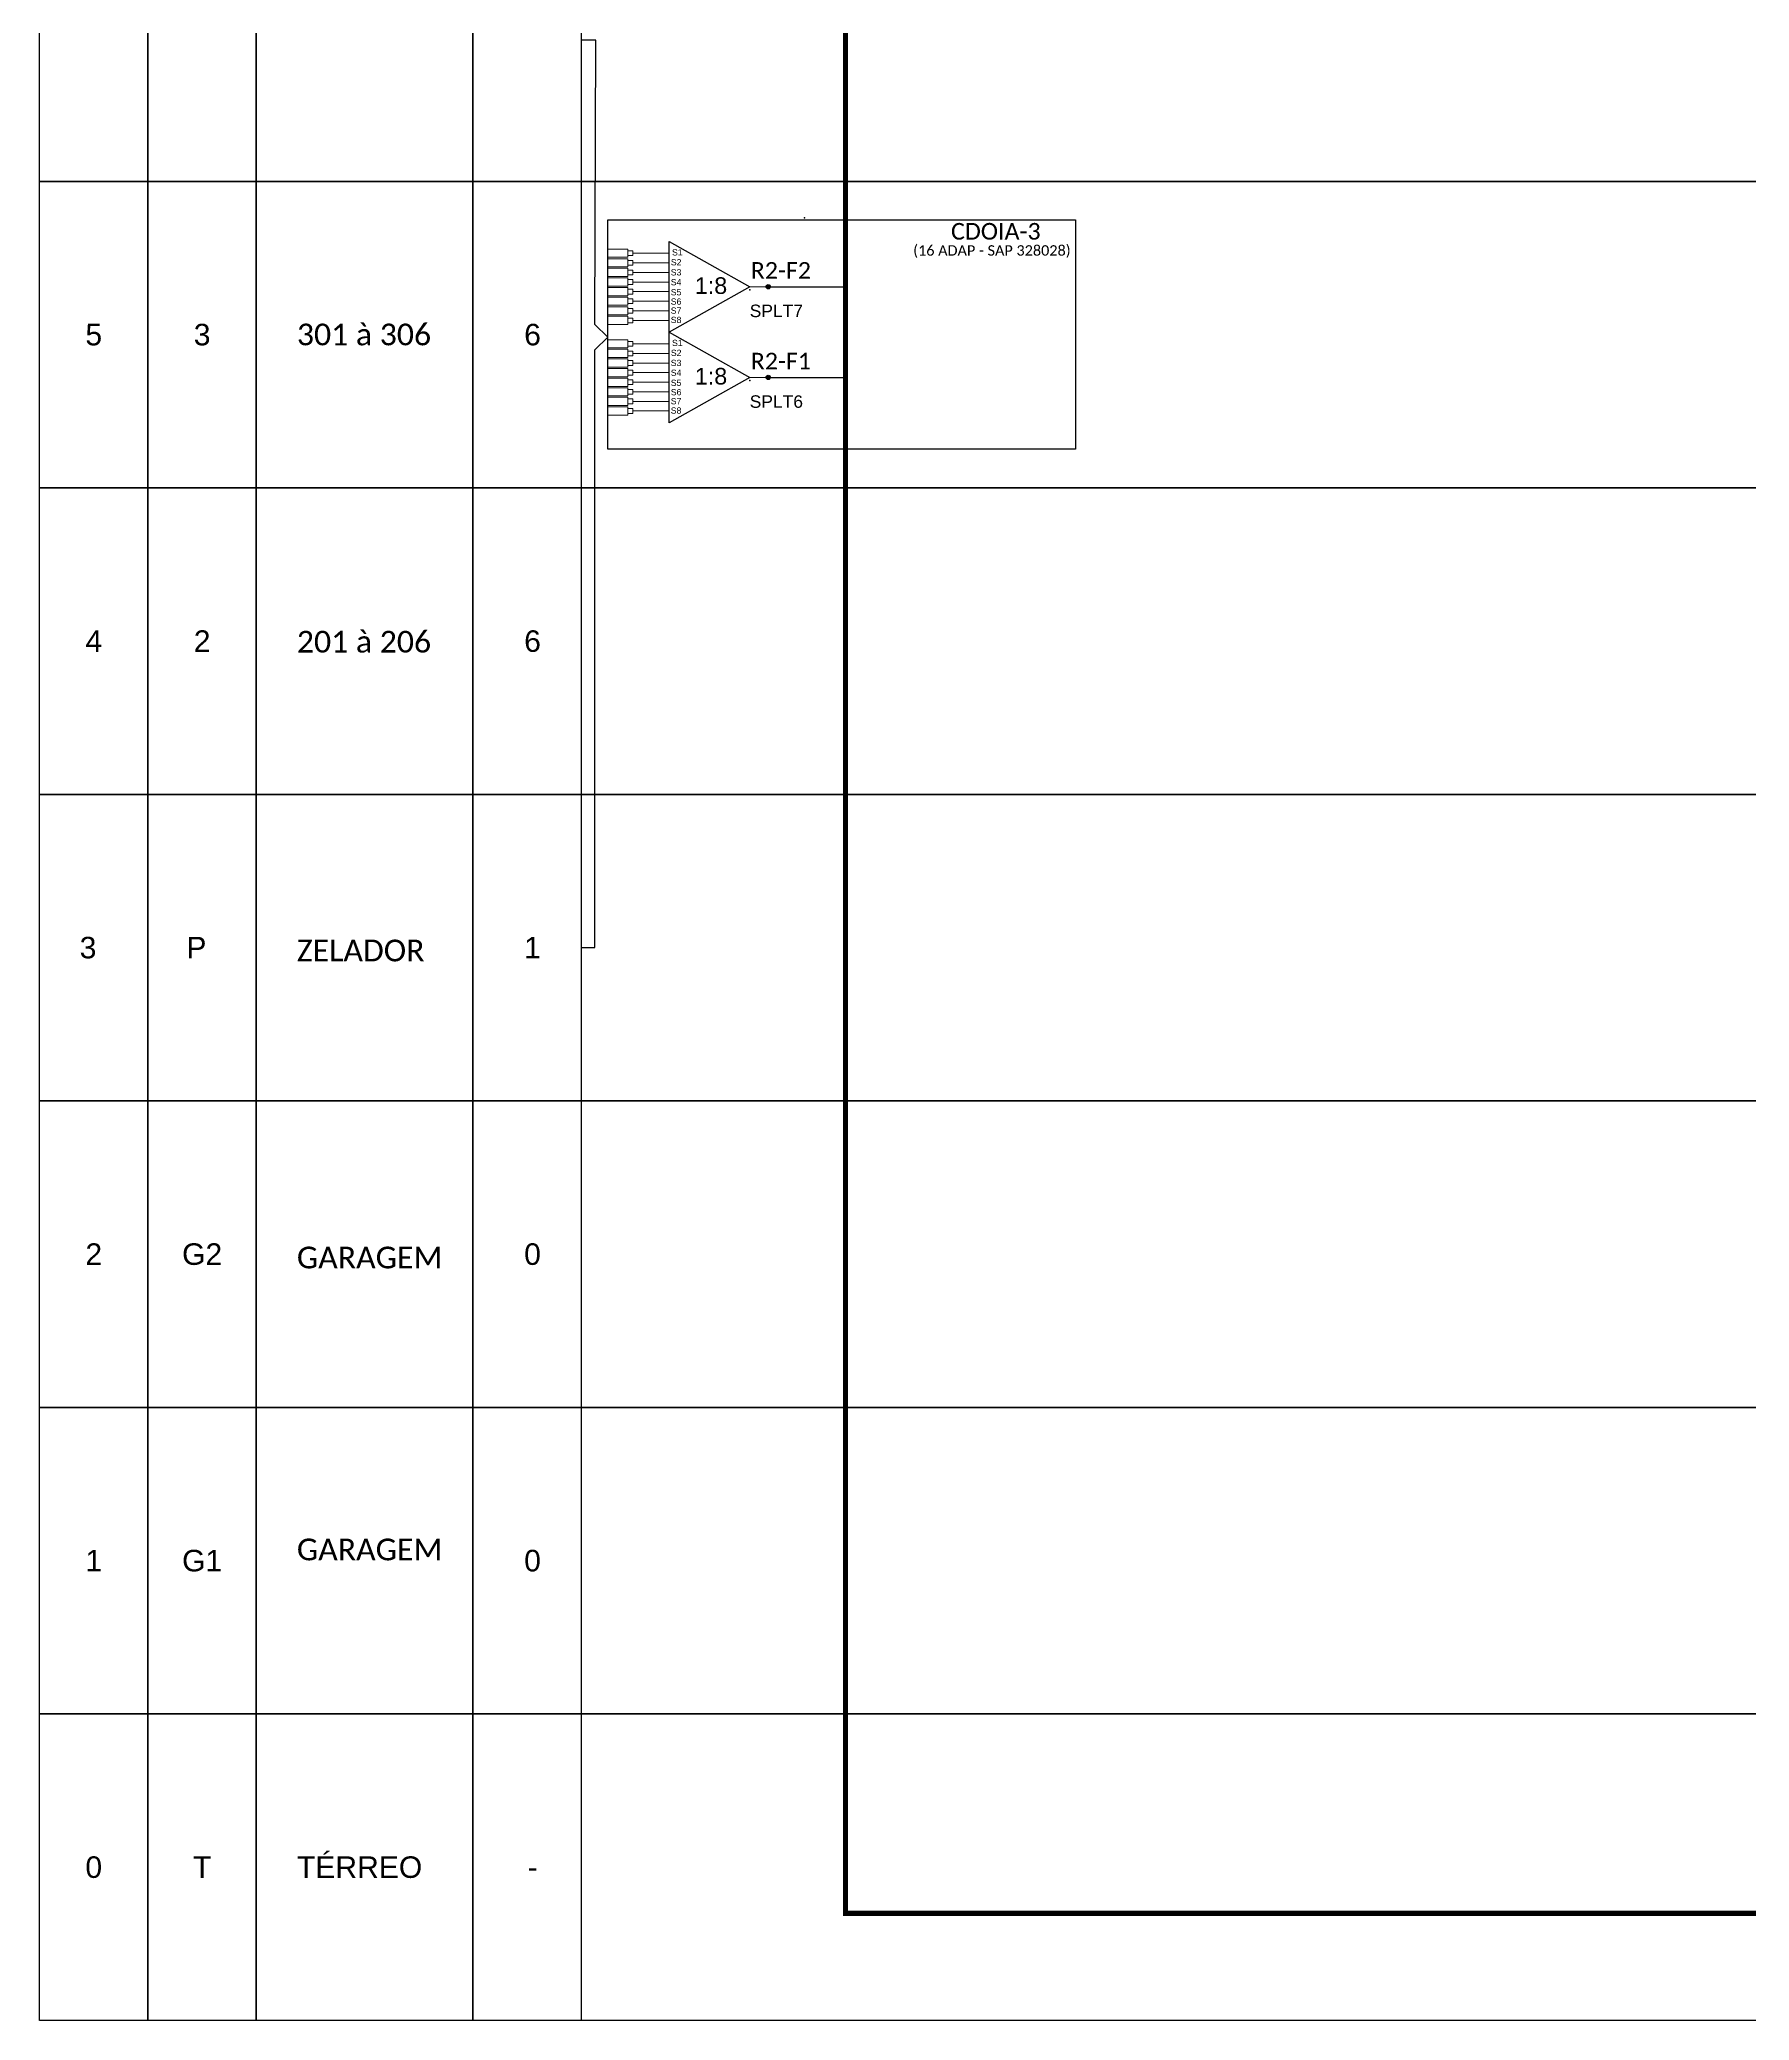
# Model space of a CAD drawing. Header units: metres. Extents: x -553 to 1164, y 1114 to 1708.
# Drawn here: x 764.9 to 929.3, y 1281.6 to 1472.1 of the extents above; entities that cross this region are included whole.
import ezdxf
from ezdxf.enums import TextEntityAlignment as Align

# ---------------------------------------------------------------- set-up
doc = ezdxf.new("R2010")
doc.units = ezdxf.units.M
doc.styles.add('ARIAL', font='arial.ttf')
doc.styles.add('WMF-Calibri0', font='calibri.ttf')

# ---------------------------------------------------------------- blocks, each defined once
blk = doc.blocks.new('SPLITTER_')
blk.add_point((0, 0))
at = {"style": 'ARIAL', "flags": 4}
blk.add_attdef('SPLT', (0, -3.26), '', height=1.5, dxfattribs=at)
blk = doc.blocks.new('SPLT_1-8_SC-APC_ESQ')
at = {"color": 1}
blk.add_lwpolyline([(7.37, -2.1), (17.04, -7.55), (7.37, -13), (7.37, -2.1)], dxfattribs=at)
at = {"color": 3, "lineweight": 0}
for points in [[(2.41, -3.02), (0, -3.02)], [(2.41, -4), (0, -4)], [(2.41, -4.17), (0, -4.17)], [(2.41, -3.02), (2.41, -4)], [(2.41, -4.17), (2.41, -5.16)], [(2.99, -3.51), (7.37, -3.51)], [(7.37, -4.66), (2.99, -4.66)], [(2.41, -5.16), (0, -5.16)], [(2.41, -5.32), (0, -5.32)], [(2.41, -6.31), (0, -6.31)], [(2.41, -6.48), (0, -6.48)], [(2.41, -5.32), (2.41, -6.31)], [(2.41, -6.48), (2.41, -7.46)], [(7.37, -5.82), (2.99, -5.82)], [(7.37, -6.97), (2.99, -6.97)], [(2.41, -7.46), (0, -7.46)], [(2.41, -7.63), (0, -7.63)], [(2.41, -8.62), (0, -8.62)], [(2.41, -8.78), (0, -8.78)], [(2.41, -7.63), (2.41, -8.62)], [(2.41, -8.78), (2.41, -9.77)], [(7.37, -8.12), (2.99, -8.12)], [(7.37, -9.28), (2.99, -9.28)], [(2.41, -9.77), (0, -9.77)], [(2.41, -9.94), (0, -9.94)], [(2.41, -10.92), (0, -10.92)], [(2.41, -11.09), (0, -11.09)], [(2.41, -9.94), (2.41, -10.92)], [(2.41, -11.09), (2.41, -12.08)], [(7.37, -10.43), (2.99, -10.43)], [(7.37, -11.58), (2.99, -11.58)], [(2.41, -12.08), (0, -12.08)]]:
    blk.add_lwpolyline(points, dxfattribs=at)
for points in [[(2.99, -3.22), (2.41, -3.22), (2.41, -3.8), (2.99, -3.8)], [(2.99, -4.38), (2.41, -4.38), (2.41, -4.95), (2.99, -4.95)], [(2.99, -5.53), (2.41, -5.53), (2.41, -6.1), (2.99, -6.1)], [(2.99, -6.68), (2.41, -6.68), (2.41, -7.26), (2.99, -7.26)], [(2.99, -7.84), (2.41, -7.84), (2.41, -8.41), (2.99, -8.41)], [(2.99, -8.99), (2.41, -8.99), (2.41, -9.56), (2.99, -9.56)], [(2.99, -10.14), (2.41, -10.14), (2.41, -10.72), (2.99, -10.72)], [(2.99, -11.3), (2.41, -11.3), (2.41, -11.87), (2.99, -11.87)]]:
    blk.add_lwpolyline(points, close=True, dxfattribs=at)
at = {"color": 1, "lineweight": 0}
blk.add_lwpolyline([(17.04, -7.55), (19.26, -7.55)], dxfattribs=at)
at = {"color": 1, "style": 'ARIAL'}
for s, height, p in [('S2', 0.75, (7.56, -4.97)), ('S1', 0.75, (7.7, -3.78)), ('S3', 0.75, (7.55, -6.18)), ('S4', 0.75, (7.55, -7.36)), ('1:8', 2, (10.45, -8.4)), ('S5', 0.75, (7.55, -8.57)), ('S6', 0.75, (7.55, -9.69)), ('S7', 0.75, (7.55, -10.78)), ('S8', 0.75, (7.55, -11.9))]:
    blk.add_text(s, height=height, dxfattribs=at).set_placement(p)
blk = doc.blocks.new('A$C415C251F')
at = {"color": 3}
blk.add_point((0, 0), dxfattribs=at)
blk = doc.blocks.new('LEG_CDOIA8_C-SPLT_ESQ')
at = {"color": 3, "extrusion": (0, 0, -1), "xscale": -1, "zscale": -1}
blk.add_blockref('A$C415C251F', (0, 0), dxfattribs=at)
at = {"color": 1, "style": 'WMF-Calibri0', "flags": 4}
blk.add_attdef('CDO', (21.44, -2.61), '', height=2, dxfattribs=at)
blk.add_attdef('MODELO', text='', height=1.5, dxfattribs=at).set_placement((22.54, -4.54), align=Align.CENTER)
at = {"style": 'ARIAL', "flags": 4}
blk.add_attdef('SPLITAGEM', text='', height=1.5, dxfattribs=at).set_placement((18.61, -12.59), align=Align.CENTER)

msp = doc.modelspace()

# ---------------------------------------------------------------- hatches: boundary and pattern name
h = msp.add_hatch(color=3)
h.dxf.hatch_style = 1
edge = h.paths.add_edge_path()
edge.add_arc((834.91, 1448.33), 0.205, 0, 360)
h = msp.add_hatch(color=3)
h.dxf.hatch_style = 1
edge = h.paths.add_edge_path()
edge.add_arc((834.91, 1439.61), 0.205, 0, 360)

# ---------------------------------------------------------------- linework, layer by layer
at = {"color": 6, "const_width": 0.5}
for points in [[(894.43, 1291.94), (842.34, 1291.94), (842.34, 1507.26)], [(1062.28, 1302.9), (1062.28, 1307.27), (977.76, 1307.27), (977.76, 1291.94), (894.43, 1291.94)]]:
    msp.add_lwpolyline(points, dxfattribs=at)
for points in [[(764.85, 1487.93), (775.27, 1487.93), (775.27, 1458.46), (764.85, 1458.46)], [(775.27, 1487.93), (785.68, 1487.93), (785.68, 1458.46), (775.27, 1458.46)], [(785.68, 1487.93), (933.55, 1487.93), (933.55, 1458.46), (785.68, 1458.46)], [(785.68, 1487.93), (806.51, 1487.93), (806.51, 1458.46), (785.68, 1458.46)], [(806.51, 1487.93), (816.93, 1487.93), (816.93, 1458.46), (806.51, 1458.46)], [(764.85, 1458.46), (775.27, 1458.46), (775.27, 1428.99), (764.85, 1428.99)], [(775.27, 1458.46), (785.68, 1458.46), (785.68, 1428.99), (775.27, 1428.99)], [(785.68, 1458.46), (933.55, 1458.46), (933.55, 1428.99), (785.68, 1428.99)], [(785.68, 1458.46), (806.51, 1458.46), (806.51, 1428.99), (785.68, 1428.99)], [(806.51, 1458.46), (816.93, 1458.46), (816.93, 1428.99), (806.51, 1428.99)], [(764.85, 1428.99), (775.27, 1428.99), (775.27, 1399.52), (764.85, 1399.52)], [(775.27, 1428.99), (785.68, 1428.99), (785.68, 1399.52), (775.27, 1399.52)], [(785.68, 1428.99), (933.55, 1428.99), (933.55, 1399.52), (785.68, 1399.52)], [(785.68, 1428.99), (806.51, 1428.99), (806.51, 1399.52), (785.68, 1399.52)], [(806.51, 1428.99), (816.93, 1428.99), (816.93, 1399.52), (806.51, 1399.52)], [(764.85, 1399.52), (775.27, 1399.52), (775.27, 1370.05), (764.85, 1370.05)], [(775.27, 1399.52), (785.68, 1399.52), (785.68, 1370.05), (775.27, 1370.05)], [(785.68, 1399.52), (933.55, 1399.52), (933.55, 1370.05), (785.68, 1370.05)], [(785.68, 1399.52), (806.51, 1399.52), (806.51, 1370.05), (785.68, 1370.05)], [(806.51, 1399.52), (816.93, 1399.52), (816.93, 1370.05), (806.51, 1370.05)], [(764.85, 1370.05), (775.27, 1370.05), (775.27, 1340.58), (764.85, 1340.58)], [(775.27, 1370.05), (785.68, 1370.05), (785.68, 1340.58), (775.27, 1340.58)], [(785.68, 1370.05), (933.55, 1370.05), (933.55, 1340.58), (785.68, 1340.58)], [(785.68, 1370.05), (806.51, 1370.05), (806.51, 1340.58), (785.68, 1340.58)], [(806.51, 1370.05), (816.93, 1370.05), (816.93, 1340.58), (806.51, 1340.58)], [(764.85, 1340.58), (775.27, 1340.58), (775.27, 1311.11), (764.85, 1311.11)], [(775.27, 1340.58), (785.68, 1340.58), (785.68, 1311.11), (775.27, 1311.11)], [(785.68, 1340.58), (933.55, 1340.58), (933.55, 1311.11), (785.68, 1311.11)], [(785.68, 1340.58), (806.51, 1340.58), (806.51, 1311.11), (785.68, 1311.11)], [(806.51, 1340.58), (816.93, 1340.58), (816.93, 1311.11), (806.51, 1311.11)], [(764.85, 1311.11), (775.27, 1311.11), (775.27, 1281.64), (764.85, 1281.64)], [(775.27, 1311.11), (785.68, 1311.11), (785.68, 1281.64), (775.27, 1281.64)], [(785.68, 1311.11), (806.51, 1311.11), (806.51, 1281.64), (785.68, 1281.64)], [(806.51, 1311.11), (816.93, 1311.11), (816.93, 1281.64), (806.51, 1281.64)]]:
    msp.add_lwpolyline(points, close=True)
at = {"color": 3}
msp.add_lwpolyline([(816.93, 1384.79), (818.25, 1384.79), (818.25, 1442.28), (819.5, 1443.48), (818.25, 1444.69), (818.34, 1472.05), (816.93, 1472.05)], dxfattribs=at)
at = {"color": 1}
msp.add_lwpolyline([(819.5, 1454.75), (864.45, 1454.75), (864.45, 1432.72), (819.5, 1432.72)], close=True, dxfattribs=at)
at = {"color": 6}
for points in [[(834.91, 1448.33), (842.34, 1448.33)], [(834.91, 1439.61), (842.34, 1439.61)]]:
    msp.add_lwpolyline(points, dxfattribs=at)
msp.add_lwpolyline([(943.96, 1281.64), (785.68, 1281.64), (785.68, 1311.11), (933.55, 1311.11)])
at = {"color": 3}
for centre in [(834.91, 1448.33), (834.91, 1439.61)]:
    msp.add_circle(centre, 0.205, dxfattribs=at)

# ---------------------------------------------------------------- block references
ref = msp.add_blockref('LEG_CDOIA8_C-SPLT_ESQ', (838.39, 1454.95), dxfattribs=dict(at, xscale=0.8000000000001819, yscale=0.8000000000001819, zscale=0.8))
ref.add_attrib('CDO', 'CDOIA-3', (852.49, 1452.86), dxfattribs={"color": 1, "height": 1.6, "style": 'WMF-Calibri0'})
ref.add_attrib('MODELO', '(16 ADAP - SAP 328028)', dxfattribs={"color": 1, "height": 1, "style": 'WMF-Calibri0'}).set_placement((856.42, 1451.32), align=Align.CENTER)
at = {"xscale": 0.8000000000001819, "yscale": 0.8000000000001819, "zscale": 0.8}
for p in [(819.5, 1454.36), (819.5, 1445.65)]:
    msp.add_blockref('SPLT_1-8_SC-APC_ESQ', p, dxfattribs=at)
ref = msp.add_blockref('SPLITTER_', (833.13, 1448.02), dxfattribs=dict(xscale=0.8000000000001819, yscale=0.8000000000001819, zscale=0.8))
ref.add_attrib('SPLT', 'SPLT7', (833.13, 1445.41), dxfattribs={"height": 1.2, "style": 'ARIAL'})
ref = msp.add_blockref('SPLITTER_', (833.13, 1439.3), dxfattribs=dict(xscale=0.8000000000001819, yscale=0.8000000000001819, zscale=0.8))
ref.add_attrib('SPLT', 'SPLT6', (833.13, 1436.69), dxfattribs={"height": 1.2, "style": 'ARIAL'})

# ---------------------------------------------------------------- texts
at = {"color": 6, "style": 'WMF-Calibri0'}
for s, p in [('R2-F2', (833.23, 1449.1)), ('R2-F1', (833.23, 1440.38))]:
    msp.add_text(s, height=1.6, dxfattribs=at).set_placement(p)
at = {"style": 'WMF-Calibri0'}
for s, p in [('301 à 306', (789.59, 1442.7)), ('201 à 206', (789.59, 1413.16)), ('ZELADOR', (789.59, 1383.47)), ('GARAGEM', (789.59, 1353.95)), ('GARAGEM', (789.59, 1325.88))]:
    msp.add_text(s, height=2.085, dxfattribs=at).set_placement(p)
at = {"style": 'ARIAL', "flags": 12}
for tag, p in [('5', (770.06, 1443.73)), ('3', (780.48, 1443.73)), ('6', (812.25, 1443.73)), ('4', (770.06, 1414.26)), ('2', (780.48, 1414.26)), ('6', (812.25, 1414.26)), ('3', (769.51, 1384.79)), ('P', (779.93, 1384.79)), ('1', (812.25, 1384.79)), ('2', (770.06, 1355.32)), ('G2', (780.48, 1355.32)), ('0', (812.25, 1355.32)), ('1', (770.06, 1325.85)), ('G1', (780.48, 1325.85)), ('0', (812.25, 1325.85)), ('0', (770.06, 1296.38)), ('T', (780.48, 1296.38)), ('TÉRREO', (795.62, 1296.38)), ('-', (812.25, 1296.38))]:
    msp.add_attdef(tag, text='XX', height=2.07, dxfattribs=at).set_placement(p, align=Align.MIDDLE_CENTER)

doc.saveas('drawing.dxf')
